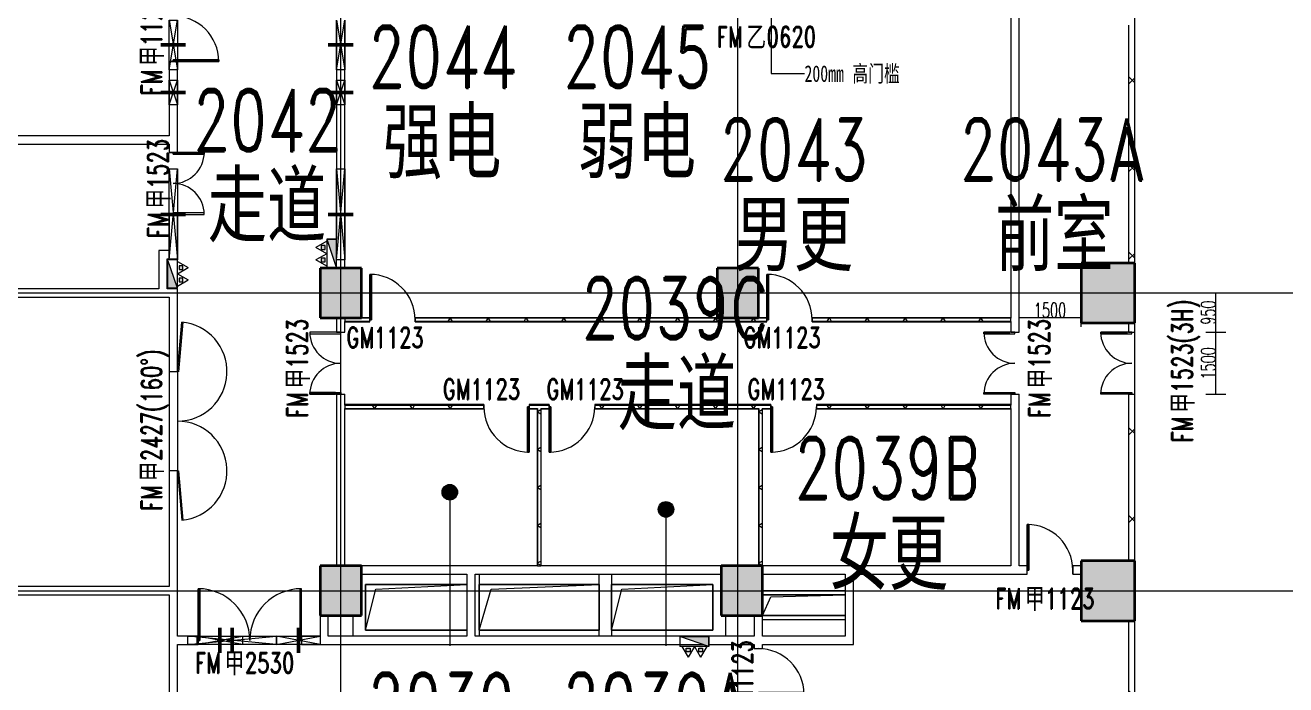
# Model space of a CAD drawing. Header units: millimetres. Extents: x -172041 to 399210, y -31706 to 192400.
# Drawn here: x 265971 to 296451, y 19326 to 35275 of the extents above; entities that cross this region are included whole.
import ezdxf

# ---------------------------------------------------------------- set-up
doc = ezdxf.new("R2010")
doc.units = ezdxf.units.MM
doc.linetypes.add('轴网线', pattern=[22.04, 18.38, -1.83, 0, -1.83])
doc.layers.get('0').update_dxf_attribs({"color": 8})
doc.layers.get('Defpoints').update_dxf_attribs({"color": 8})
for name, color, linetype, lineweight in [('A-ANNO-DIMS', 8, 'Continuous', 9), ('A-AREA-IDEN', 8, 'Continuous', 9), ('A-DETL-GENF', 8, 'Continuous', 18), ('A-DOOR', 8, 'Continuous', 5), ('A-DOOR-IDEN', 8, 'Continuous', 9), ('A-DOOR-OPNG', 8, 'Continuous', 5), ('A-GENM', 8, 'Continuous', 5), ('A-WALL', 8, 'Continuous', 5), ('A-WALL-FNSH', 8, 'Continuous', 9), ('A-WALL-PATT', 8, 'Continuous', 9), ('G-ANNO-TEXT', 8, 'Continuous', 9), ('M-EQPM', 8, 'Continuous', 5), ('S-COLS', 8, 'Continuous', 5), ('S-GRID', 8, 'Continuous', 9)]:
    doc.layers.add(name, color=color, linetype=linetype, lineweight=lineweight)
doc.styles.add('RomanD', font='romand__.ttf', dxfattribs={"width": 0.7, "height": 1500})
doc.styles.add('RomanD_2', font='romand__.ttf', dxfattribs={"width": 0.65, "height": 350})
doc.styles.add('RomanD_4', font='romand__.ttf', dxfattribs={"width": 0.7, "height": 500})
doc.styles.add('仿宋_2', font='', dxfattribs={"width": 0.7, "height": 1500})
doc.styles.add('仿宋_8', font='', dxfattribs={"width": 0.7, "height": 400})
doc.styles.add('微软雅黑', font='Microsoft YaHei.ttf', dxfattribs={"width": 0.7, "height": 500})
doc.styles.get('仿宋_2').set_extended_font_data('FangSong')
doc.styles.get('仿宋_8').set_extended_font_data('FangSong')
doc.dimstyles.new('0_5', dxfattribs={"dimscale": 304.8, "dimtxt": 351.251157, "dimasz": 0, "dimexe": 0.82021, "dimexo": 0.0625, "dimgap": 0, "dimtad": 1, "dimdec": 0, "dimzin": 0, "dimdsep": 46, "dimtxsty": 'RomanD_2', "dimblk1": 'NONE', "dimblk2": 'NONE', "dimsah": 1, "dimcen": 0.09, "dimazin": 0, "dimtfac": 1, "dimtdec": 4, "dimtix": 1, "dimtmove": 0, "dimatfit": 3, "dimfxl": 0.82021, "dimfxlon": 1, "dimtvp": 1, "dimtolj": 1, "dimtzin": 0, "dimlwd": 18, "dimlwe": 18, "dimarcsym": 2})

# ---------------------------------------------------------------- blocks, each defined once
blk = doc.blocks.new('砼_柱_矩形 - 1000X1200-501527-LAY-2F-1_500-A')
at = {"layer": 'S-COLS', "lineweight": 15, "true_color": 0xc0c0c0}
blk.add_hatch(color=9, dxfattribs=at).paths.add_polyline_path([(-500, -600), (500, -600), (500, 600), (-500, 600), (-500, -100)], flags=0)
at = {"layer": 'S-COLS', "color": 7, "lineweight": 35}
for p, q in [((500, 600), (-500, 600)), ((-500, 600), (-500, -600)), ((500, -600), (500, 600)), ((-500, -600), (500, -600))]:
    blk.add_line(p, q, dxfattribs=at)
blk = doc.blocks.new('X-ST-F3-02-C-001_HLP2_rvt-1-LAY-2F-1_500-A')
at = {"layer": 'S-COLS', "true_color": 0xc0c0c0}
for points in [[(292311, 28075), (292800, 28075), (292800, 29525), (291500, 29525), (291500, 28075), (291527, 28075)], [(291527, 20875), (292800, 20875), (292800, 22325), (291500, 22325), (291500, 20875)], [(282800, 21000), (283800, 21000), (283800, 22200), (282800, 22200), (282800, 21500)]]:
    blk.add_hatch(color=9, dxfattribs=at).paths.add_polyline_path(points, flags=0)
at = {"layer": 'S-COLS', "color": 7, "lineweight": 35}
for p, q in [((292800, 29525), (291500, 29525)), ((291500, 29525), (291500, 28075)), ((292800, 28075), (292800, 29525)), ((291500, 28075), (292800, 28075)), ((292800, 22325), (291500, 22325)), ((291500, 22325), (291500, 20875)), ((292800, 20875), (292800, 22325)), ((283800, 22200), (282800, 22200)), ((282800, 22200), (282800, 21000)), ((283800, 21000), (283800, 22200)), ((282800, 21000), (283800, 21000)), ((291500, 20875), (292800, 20875))]:
    blk.add_line(p, q, dxfattribs=at)
at = {"lineweight": 15}
for p in [(273600, 28800), (283200, 28800), (273600, 21600)]:
    blk.add_blockref('砼_柱_矩形 - 1000X1200-501527-LAY-2F-1_500-A', p, dxfattribs=at)
blk = doc.blocks.new('单扇平开防火门_带观察窗 - GM1123-4703346-LAY-2F-1_500-A')
at = {"layer": 'A-DOOR'}
for p, q in [((550, 1100), (510, 1100)), ((510, 1100), (510, 0)), ((510, 1100), (550, 1100)), ((510, 900), (510, 1100)), ((550, 0), (550, 1100)), ((550, 1100), (550, 900)), ((510, 700), (510, 900)), ((510, 0), (510, 700)), ((550, 900), (550, 700)), ((550, 700), (550, 0)), ((510, 0), (550, 0)), ((550, 0), (510, 0))]:
    blk.add_line(p, q, dxfattribs=at)
blk.add_arc((550, 0), 1100, 90, 180, dxfattribs=at)
at = {"layer": 'A-DOOR-OPNG'}
for p, q in [((-550, -100), (-550, 100)), ((550, -99), (550, 100))]:
    blk.add_line(p, q, dxfattribs=at)
blk = doc.blocks.new('双扇平开门-角度可调 - FM甲2427_160__-4715543-LAY-2F-1_500-A')
at = {"layer": 'A-DOOR'}
for p, q in [((-1200, 100), (-2395, 205)), ((-2392, 234), (-1197, 130)), ((-1197, 130), (-1200, 100)), ((-1200, 100), (1200, 100)), ((1197, 130), (2392, 234)), ((1200, 100), (1197, 130)), ((1200, 100), (2395, 205)), ((-1200, -100), (1200, -100))]:
    blk.add_line(p, q, dxfattribs=at)
for centre, start, end in [((-1200, 100), 360, 175), ((1200, 100), 5, 180)]:
    blk.add_arc(centre, 1200, start, end, dxfattribs=at)
blk = doc.blocks.new('双扇平开防火门_带观察窗 - FM甲1523-4965112-LAY-2F-1_500-A')
at = {"layer": 'A-DOOR'}
for p, q in [((-750, 0), (-750, 750)), ((-750, 750), (-710, 750)), ((-750, 750), (-750, 550)), ((-710, 750), (-750, 750)), ((-710, 750), (-710, 0)), ((-710, 550), (-710, 750)), ((750, 750), (710, 750)), ((710, 750), (710, 0)), ((750, 750), (710, 750)), ((710, 750), (710, 550)), ((750, 0), (750, 750)), ((750, 550), (750, 750)), ((-750, 550), (-750, 350)), ((-750, 350), (-750, 125)), ((-710, 350), (-710, 550)), ((-710, 125), (-710, 350)), ((710, 550), (710, 350)), ((710, 350), (710, 125)), ((750, 350), (750, 550)), ((750, 125), (750, 350)), ((-710, 0), (-750, 0)), ((710, 0), (750, 0))]:
    blk.add_line(p, q, dxfattribs=at)
for centre, start, end in [((-750, 0), 0, 90), ((750, 0), 90, 180)]:
    blk.add_arc(centre, 750, start, end, dxfattribs=at)
at = {"layer": 'A-DOOR-OPNG'}
for p, q in [((-750, 100), (-750, -100)), ((750, 100), (750, -100))]:
    blk.add_line(p, q, dxfattribs=at)
blk = doc.blocks.new('单扇平开防火门_带观察窗 - FM甲1123-4703534-LAY-2F-1_500-A')
at = {"layer": 'A-DOOR'}
for p, q in [((550, 1100), (510, 1100)), ((510, 1100), (510, 0)), ((510, 1100), (550, 1100)), ((510, 900), (510, 1100)), ((550, 0), (550, 1100)), ((550, 1100), (550, 900)), ((510, 700), (510, 900)), ((510, 0), (510, 700)), ((550, 900), (550, 700)), ((550, 700), (550, 0)), ((510, 0), (550, 0)), ((550, 0), (510, 0))]:
    blk.add_line(p, q, dxfattribs=at)
blk.add_arc((550, 0), 1100, 90, 180, dxfattribs=at)
at = {"layer": 'A-DOOR-OPNG'}
for p, q in [((-550, -100), (-550, 100)), ((550, -99), (550, 100))]:
    blk.add_line(p, q, dxfattribs=at)
blk = doc.blocks.new('双扇平开防火门_带观察窗 - FM甲1523-4644315-LAY-2F-1_500-A')
at = {"layer": 'A-DOOR'}
for p, q in [((-750, 0), (-750, 750)), ((-750, 750), (-710, 750)), ((-750, 750), (-750, 550)), ((-710, 750), (-750, 750)), ((-710, 750), (-710, 0)), ((-710, 550), (-710, 750)), ((750, 750), (710, 750)), ((710, 750), (710, 0)), ((750, 750), (710, 750)), ((710, 750), (710, 550)), ((750, 0), (750, 750)), ((750, 550), (750, 750)), ((-750, 550), (-750, 350)), ((-750, 350), (-750, 0)), ((-710, 350), (-710, 550)), ((-710, 0), (-710, 350)), ((710, 550), (710, 350)), ((710, 350), (710, 0)), ((750, 350), (750, 550)), ((750, 0), (750, 350)), ((-710, 0), (-750, 0)), ((-750, 0), (-710, 0)), ((710, 0), (750, 0)), ((710, 0), (750, 0))]:
    blk.add_line(p, q, dxfattribs=at)
for centre, start, end in [((-750, 0), 0, 90), ((750, 0), 90, 180)]:
    blk.add_arc(centre, 750, start, end, dxfattribs=at)
at = {"layer": 'A-DOOR-OPNG'}
for p, q in [((-750, 100), (-750, -100)), ((750, 100), (750, -100))]:
    blk.add_line(p, q, dxfattribs=at)
blk = doc.blocks.new('楼板洞口-A - F01-翻边300-4495428-LAY-2F-1_500-A')
at = {"layer": 'A-GENM'}
for p, q in [((2750, 1350), (2750, -150)), ((0, 0), (0, 1100)), ((0, 1100), (2450, 1100)), ((0, 1100), (0, 0)), ((2450, 1100), (0, 1100)), ((0, 0), (245, 990)), ((245, 990), (2450, 1100)), ((-300, -150), (-300, 350)), ((2450, 0), (0, 0)), ((0, 0), (2450, 0))]:
    blk.add_line(p, q, dxfattribs=at)
blk = doc.blocks.new('单扇平开防火门_带观察窗 - FM甲1123-4703356-LAY-2F-1_500-A')
at = {"layer": 'A-DOOR'}
for p, q in [((510, -1100), (510, 0)), ((550, 0), (510, 0)), ((510, 0), (510, -700)), ((550, -700), (550, 0)), ((510, 0), (550, 0)), ((550, 0), (550, -1100)), ((510, -700), (510, -900)), ((510, -900), (510, -1100)), ((550, -900), (550, -700)), ((550, -1100), (550, -900)), ((550, -1100), (510, -1100)), ((510, -1100), (550, -1100))]:
    blk.add_line(p, q, dxfattribs=at)
blk.add_arc((550, 0), 1100, 180, 270, dxfattribs=at)
at = {"layer": 'A-DOOR-OPNG'}
for p, q in [((-550, 100), (-550, -100)), ((550, 99), (550, -100))]:
    blk.add_line(p, q, dxfattribs=at)
blk = doc.blocks.new('双扇平开防火门_带观察窗 - FM甲1523_3H_-4964460-LAY-2F-1_500-A')
at = {"layer": 'A-DOOR'}
for p, q in [((-710, 0), (-750, 0)), ((-750, 0), (-750, -750)), ((-710, -750), (-710, 0)), ((710, -750), (710, 0)), ((710, 0), (750, 0)), ((750, 0), (750, -750)), ((-750, -350), (-750, -100)), ((-710, -100), (-710, -350)), ((710, -350), (710, -100)), ((750, -100), (750, -350)), ((-750, -550), (-750, -350)), ((-750, -750), (-750, -550)), ((-710, -350), (-710, -550)), ((-710, -550), (-710, -750)), ((710, -550), (710, -350)), ((710, -750), (710, -550)), ((750, -350), (750, -550)), ((750, -550), (750, -750)), ((-750, -750), (-710, -750)), ((-710, -750), (-750, -750)), ((750, -750), (710, -750)), ((750, -750), (710, -750))]:
    blk.add_line(p, q, dxfattribs=at)
for centre, start, end in [((-750, 0), 270, 360), ((750, 0), 180, 270)]:
    blk.add_arc(centre, 750, start, end, dxfattribs=at)
at = {"layer": 'A-DOOR-OPNG'}
for p, q in [((-750, -75), (-750, 75)), ((750, -75), (750, 75))]:
    blk.add_line(p, q, dxfattribs=at)
blk = doc.blocks.new('双扇平开防火门_带观察窗 - FM甲2530-4644859-LAY-2F-1_500-A')
at = {"layer": 'A-DOOR'}
for p, q in [((-1250, 0), (-1250, 1250)), ((-1250, 1250), (-1210, 1250)), ((-1250, 1250), (-1250, 1050)), ((-1210, 1250), (-1250, 1250)), ((-1210, 1250), (-1210, 0)), ((-1210, 1050), (-1210, 1250)), ((1250, 1250), (1210, 1250)), ((1210, 1250), (1210, 0)), ((1250, 1250), (1210, 1250)), ((1210, 1250), (1210, 1050)), ((1250, 0), (1250, 1250)), ((1250, 1050), (1250, 1250)), ((-1250, 1050), (-1250, 850)), ((-1210, 850), (-1210, 1050)), ((1210, 1050), (1210, 850)), ((1250, 850), (1250, 1050)), ((-1250, 850), (-1250, 0)), ((-1210, 0), (-1210, 850)), ((1210, 850), (1210, 0)), ((1250, 0), (1250, 850)), ((-1210, 0), (-1250, 0)), ((-1250, 0), (-1210, 0)), ((1210, 0), (1250, 0)), ((1210, 0), (1250, 0))]:
    blk.add_line(p, q, dxfattribs=at)
for centre, start, end in [((-1250, 0), 0, 90), ((1250, 0), 90, 180)]:
    blk.add_arc(centre, 1250, start, end, dxfattribs=at)
at = {"layer": 'A-DOOR-OPNG'}
for p, q in [((-1250, 100), (-1250, -100)), ((1250, 100), (1250, -100))]:
    blk.add_line(p, q, dxfattribs=at)
blk = doc.blocks.new('室内消火栓箱_带灭火器__左右式_ - SG24D65-P-V57-LAY-2F-1_500-A')
at = {"layer": 'A-DETL-GENF', "lineweight": 5}
blk.add_hatch(color=256, dxfattribs=at).paths.add_polyline_path([(-350, -240), (350, 0), (-350, 0)], flags=0)
h = blk.add_hatch(color=256, dxfattribs=at)
h.paths.add_polyline_path([(-105, -370), (-105, -280), (-195, -280), (-195, -370)], flags=0)
h.paths.add_polyline_path([(105, -370), (195, -370), (195, -280), (105, -280)], flags=0)
for p, q in [((350, 0), (-350, 0)), ((-350, -240), (350, 0)), ((-350, -240), (-350, 0)), ((-350, 0), (-350, -240)), ((-350, -240), (350, 0)), ((350, 0), (-350, 0)), ((-350, -240), (350, -240)), ((-300, -240), (-150, -500)), ((-105, -280), (-195, -280)), ((-195, -280), (-195, -370)), ((0, -240), (-150, -500)), ((-105, -370), (-105, -280)), ((0, -240), (150, -500)), ((195, -280), (105, -280)), ((105, -280), (105, -370)), ((300, -240), (150, -500)), ((195, -370), (195, -280)), ((-195, -370), (-105, -370)), ((105, -370), (195, -370))]:
    blk.add_line(p, q, dxfattribs=at)
at = {"layer": 'M-EQPM'}
blk.add_line((350, 0), (350, -240), dxfattribs=at)
blk = doc.blocks.new('室内消火栓箱_带灭火器__左右式_ - SG24D65-P-V64-LAY-2F-1_500-A')
at = {"layer": 'A-DETL-GENF', "lineweight": 5}
blk.add_hatch(color=256, dxfattribs=at).paths.add_polyline_path([(350, 0), (-350, 0), (-350, -240)], flags=0)
h = blk.add_hatch(color=256, dxfattribs=at)
h.paths.add_polyline_path([(195, -280), (105, -280), (105, -370), (195, -370)], flags=0)
h.paths.add_polyline_path([(-105, -370), (-105, -280), (-195, -280), (-195, -370)], flags=0)
for p, q in [((350, 0), (-350, 0)), ((-350, -240), (350, 0)), ((-350, -240), (-350, 0)), ((-350, 0), (-350, -240)), ((-350, -240), (350, 0)), ((350, 0), (-350, 0)), ((-350, -240), (350, -240)), ((-300, -240), (-150, -500)), ((-105, -280), (-195, -280)), ((-195, -280), (-195, -370)), ((0, -240), (-150, -500)), ((-105, -370), (-105, -280)), ((0, -240), (150, -500)), ((195, -280), (105, -280)), ((105, -280), (105, -370)), ((300, -240), (150, -500)), ((195, -370), (195, -280)), ((-195, -370), (-105, -370)), ((105, -370), (195, -370))]:
    blk.add_line(p, q, dxfattribs=at)
blk = doc.blocks.new('室内消火栓箱_带灭火器__左右式_ - SG24D65-P-V58-LAY-2F-1_500-A')
at = {"layer": 'A-DETL-GENF', "lineweight": 5}
h = blk.add_hatch(color=256, dxfattribs=at)
h.paths.add_polyline_path([(195, 280), (195, 370), (105, 370), (105, 280)], flags=0)
h.paths.add_polyline_path([(-105, 370), (-195, 370), (-195, 280), (-105, 280)], flags=0)
blk.add_hatch(color=256, dxfattribs=at).paths.add_polyline_path([(350, 0), (-350, 240), (-350, 0), (50, 0)], flags=0)
for p, q in [((-300, 240), (-150, 500)), ((-195, 370), (-105, 370)), ((-195, 280), (-195, 370)), ((0, 240), (-150, 500)), ((-105, 370), (-105, 280)), ((0, 240), (150, 500)), ((105, 280), (105, 370)), ((105, 370), (195, 370)), ((300, 240), (150, 500)), ((195, 370), (195, 280)), ((-350, 240), (350, 240)), ((-350, 240), (350, 0)), ((-350, 240), (-350, 0)), ((-350, 240), (350, 0)), ((-350, 0), (-350, 240)), ((-105, 280), (-195, 280)), ((195, 280), (105, 280)), ((350, 0), (-350, 0)), ((350, 0), (-350, 0))]:
    blk.add_line(p, q, dxfattribs=at)
at = {"layer": 'M-EQPM'}
blk.add_line((350, 0), (350, 240), dxfattribs=at)
blk = doc.blocks.new('楼板洞口-A - F01-翻边300-4495429-LAY-2F-1_500-A')
at = {"layer": 'A-GENM'}
for p, q in [((3200, 1350), (3200, -150)), ((0, 0), (0, 1100)), ((0, 1100), (2900, 1100)), ((0, 1100), (0, 0)), ((2900, 1100), (0, 1100)), ((0, 0), (290, 990)), ((290, 990), (2900, 1100)), ((2900, 1100), (2900, 0)), ((2900, 0), (2900, 1100)), ((2900, 0), (0, 0)), ((0, 0), (2900, 0))]:
    blk.add_line(p, q, dxfattribs=at)
blk = doc.blocks.new('楼板洞口-A - F01-翻边300-V66-LAY-2F-1_500-A')
at = {"layer": 'A-GENM'}
for p, q in [((-300, -150), (-300, 1350)), ((0, 0), (0, 1100)), ((0, 1100), (2450, 1100)), ((0, 1100), (0, 0)), ((2450, 1100), (0, 1100)), ((0, 0), (245, 990)), ((245, 990), (2450, 1100)), ((2450, 1100), (2450, 0)), ((2450, 0), (2450, 1100)), ((2750, 350), (2750, -150)), ((2450, 0), (0, 0)), ((0, 0), (2450, 0))]:
    blk.add_line(p, q, dxfattribs=at)
blk = doc.blocks.new('楼板洞口-A - F01-翻边100-4495427-LAY-2F-1_500-A')
at = {"layer": 'A-GENM'}
for p, q in [((2000, 600), (0, 600)), ((0, 500), (2000, 500)), ((2000, 500), (0, 500)), ((0, 0), (200, 450)), ((200, 450), (2000, 500)), ((2000, 0), (0, 0)), ((0, 0), (2000, 0)), ((2000, -100), (0, -100))]:
    blk.add_line(p, q, dxfattribs=at)
blk = doc.blocks.new('矩形墙洞-D - F01-4899644-LAY-2F-1_500-A')
at = {"layer": 'A-GENM'}
for p, q in [((-950, -100), (-950, 100)), ((-950, 100), (1200, 100)), ((1200, -100), (-950, 100)), ((-950, -100), (1200, 100)), ((1200, 100), (1200, -100)), ((1200, -100), (-950, -100))]:
    blk.add_line(p, q, dxfattribs=at)
at = {"layer": 'A-GENM', "color": 7, "lineweight": 50}
blk.add_line((125, 300), (125, -300), dxfattribs=at)
blk = doc.blocks.new('矩形墙洞-D - F01-4899646-LAY-2F-1_500-A')
at = {"layer": 'A-GENM'}
for p, q in [((-400, -100), (-400, 100)), ((-400, 100), (650, 100)), ((650, -100), (-400, 100)), ((-400, -100), (650, 100)), ((650, 100), (650, -100)), ((650, -100), (-400, -100))]:
    blk.add_line(p, q, dxfattribs=at)
at = {"layer": 'A-GENM', "color": 7, "lineweight": 50}
blk.add_line((125, 300), (125, -300), dxfattribs=at)
blk = doc.blocks.new('矩形墙洞-D - F01-4899622-LAY-2F-1_500-A')
at = {"layer": 'A-GENM'}
for p, q in [((-975, -100), (-975, 100)), ((-975, 100), (1225, 100)), ((1225, -100), (-975, 100)), ((-975, -100), (1225, 100)), ((1225, 100), (1225, -100)), ((1225, -100), (-975, -100))]:
    blk.add_line(p, q, dxfattribs=at)
at = {"layer": 'A-GENM', "color": 7, "lineweight": 50}
blk.add_line((125, 300), (125, -300), dxfattribs=at)
blk = doc.blocks.new('矩形墙洞-D - F01-4899621-LAY-2F-1_500-A')
at = {"layer": 'A-GENM'}
for p, q in [((-475, 100), (725, 100)), ((725, -100), (-475, 100)), ((-475, -100), (725, 100)), ((725, 100), (725, -100)), ((725, -100), (-475, -100))]:
    blk.add_line(p, q, dxfattribs=at)
at = {"layer": 'A-GENM', "color": 7, "lineweight": 50}
blk.add_line((125, 300), (125, -300), dxfattribs=at)
blk = doc.blocks.new('矩形墙洞-D - F01-4899620-LAY-2F-1_500-A')
at = {"layer": 'A-GENM'}
for p, q in [((-175, -100), (-175, 100)), ((-175, 100), (425, 100)), ((425, -100), (-175, 100)), ((-175, -100), (425, 100)), ((425, 100), (425, -100)), ((425, -100), (-175, -100))]:
    blk.add_line(p, q, dxfattribs=at)
at = {"layer": 'A-GENM', "color": 7, "lineweight": 50}
blk.add_line((125, 300), (125, -300), dxfattribs=at)
blk = doc.blocks.new('矩形墙洞-D - F01-V74-LAY-2F-1_500-A')
at = {"layer": 'A-GENM'}
for p, q in [((-475, -100), (-475, 100)), ((-475, 100), (725, 100)), ((725, -100), (-475, 100)), ((-475, -100), (725, 100)), ((725, 100), (725, -100)), ((725, -100), (-475, -100))]:
    blk.add_line(p, q, dxfattribs=at)
at = {"layer": 'A-GENM', "color": 7, "lineweight": 50}
blk.add_line((125, 300), (125, -300), dxfattribs=at)
blk = doc.blocks.new('矩形墙洞-D - F01-4899645-LAY-2F-1_500-A')
at = {"layer": 'A-GENM'}
for p, q in [((-425, -100), (-425, 100)), ((-425, 100), (675, 100)), ((675, -100), (-425, 100)), ((-425, -100), (675, 100)), ((675, 100), (675, -100)), ((675, -100), (-425, -100))]:
    blk.add_line(p, q, dxfattribs=at)
at = {"layer": 'A-GENM', "color": 7, "lineweight": 50}
blk.add_line((125, 300), (125, -300), dxfattribs=at)
blk = doc.blocks.new('双扇平开防火门_带观察窗 - FM甲1523-4964982-LAY-2F-1_500-A')
at = {"layer": 'A-DOOR'}
for p, q in [((-710, 0), (-750, 0)), ((-750, 0), (-750, -750)), ((-710, -750), (-710, 0)), ((710, -750), (710, 0)), ((710, 0), (750, 0)), ((750, 0), (750, -750)), ((-750, -350), (-750, -125)), ((-710, -125), (-710, -350)), ((710, -350), (710, -125)), ((750, -125), (750, -350)), ((-750, -550), (-750, -350)), ((-750, -750), (-750, -550)), ((-710, -350), (-710, -550)), ((-710, -550), (-710, -750)), ((710, -550), (710, -350)), ((710, -750), (710, -550)), ((750, -350), (750, -550)), ((750, -550), (750, -750)), ((-750, -750), (-710, -750)), ((-710, -750), (-750, -750)), ((750, -750), (710, -750)), ((750, -750), (710, -750))]:
    blk.add_line(p, q, dxfattribs=at)
for centre, start, end in [((-750, 0), 270, 360), ((750, 0), 180, 270)]:
    blk.add_arc(centre, 750, start, end, dxfattribs=at)
at = {"layer": 'A-DOOR-OPNG'}
for p, q in [((-750, -100), (-750, 100)), ((750, -100), (750, 100))]:
    blk.add_line(p, q, dxfattribs=at)
blk = doc.blocks.new('单扇平开防火门_带观察窗 - GM1123-4965399-LAY-2F-1_500-A')
at = {"layer": 'A-DOOR'}
for p, q in [((510, -1100), (510, 0)), ((550, 0), (510, 0)), ((510, 0), (510, -700)), ((550, -700), (550, 0)), ((510, 0), (550, 0)), ((550, 0), (550, -1100)), ((510, -700), (510, -900)), ((510, -900), (510, -1100)), ((550, -900), (550, -700)), ((550, -1100), (550, -900)), ((550, -1100), (510, -1100)), ((510, -1100), (550, -1100))]:
    blk.add_line(p, q, dxfattribs=at)
blk.add_arc((550, 0), 1100, 180, 270, dxfattribs=at)
at = {"layer": 'A-DOOR-OPNG'}
for p, q in [((-550, 50), (-550, -50)), ((550, 49), (550, -50))]:
    blk.add_line(p, q, dxfattribs=at)
blk = doc.blocks.new('单扇平开防火门_带观察窗 - GM1123-4965417-LAY-2F-1_500-A')
at = {"layer": 'A-DOOR'}
for p, q in [((550, 1100), (510, 1100)), ((510, 1100), (510, 0)), ((510, 1100), (550, 1100)), ((510, 900), (510, 1100)), ((550, 0), (550, 1100)), ((550, 1100), (550, 900)), ((510, 700), (510, 900)), ((510, 0), (510, 700)), ((550, 900), (550, 700)), ((550, 700), (550, 0)), ((510, 0), (550, 0)), ((550, 0), (510, 0))]:
    blk.add_line(p, q, dxfattribs=at)
blk.add_arc((550, 0), 1100, 90, 180, dxfattribs=at)
at = {"layer": 'A-DOOR-OPNG'}
for p, q in [((-550, -50), (-550, 50)), ((550, -49), (550, 50))]:
    blk.add_line(p, q, dxfattribs=at)
blk = doc.blocks.new('DIMBLOCK36-LAY-2F-1_500-A')
at = {"layer": 'A-ANNO-DIMS', "color": 0, "lineweight": 18, "transparency": 16777216}
for p, q in [((290000, 27978), (290000, 28459)), ((291500, 27978), (291500, 28459)), ((290000, 28209), (291500, 28209))]:
    blk.add_line(p, q, dxfattribs=at)
at = {"layer": 'Defpoints', "color": 0, "transparency": 16777216}
for p in [(291500, 28209), (290000, 27959), (291500, 27959)]:
    blk.add_point(p, dxfattribs=at)
at = {"layer": 'A-ANNO-DIMS', "color": 0, "lineweight": 18, "transparency": 16777216, "insert": (290750, 28384), "char_height": 350, "width": 972.7, "attachment_point": 5, "style": 'RomanD_2'}
blk.add_mtext('\\A1;1500', dxfattribs=at)
blk = doc.blocks.new('_None')
blk = doc.blocks.new('DIMBLOCK182-LAY-2F-1_500-A')
at = {"layer": 'A-ANNO-DIMS', "color": 0, "lineweight": 18, "transparency": 16777216}
for p, q in [((294520, 28800), (295001, 28800)), ((294751, 28800), (294751, 27850)), ((294520, 27850), (295001, 27850))]:
    blk.add_line(p, q, dxfattribs=at)
at = {"layer": 'Defpoints', "color": 0, "transparency": 16777216}
for p in [(294501, 28800), (294501, 27850), (294751, 27850)]:
    blk.add_point(p, dxfattribs=at)
at = {"layer": 'A-ANNO-DIMS', "color": 0, "lineweight": 18, "transparency": 16777216, "insert": (294576, 28325), "char_height": 350, "width": 729.52, "attachment_point": 5, "rotation": 90, "style": 'RomanD_2'}
blk.add_mtext('\\A1;950', dxfattribs=at)
blk = doc.blocks.new('DIMBLOCK183-LAY-2F-1_500-A')
at = {"layer": 'A-ANNO-DIMS', "color": 0, "lineweight": 18, "transparency": 16777216}
for p, q in [((294520, 27850), (295001, 27850)), ((294751, 27850), (294751, 26350)), ((294520, 26350), (295001, 26350))]:
    blk.add_line(p, q, dxfattribs=at)
at = {"layer": 'Defpoints', "color": 0, "transparency": 16777216}
for p in [(294501, 27850), (294501, 26350), (294751, 26350)]:
    blk.add_point(p, dxfattribs=at)
at = {"layer": 'A-ANNO-DIMS', "color": 0, "lineweight": 18, "transparency": 16777216, "insert": (294576, 27100), "char_height": 350, "width": 972.7, "attachment_point": 5, "rotation": 90, "style": 'RomanD_2'}
blk.add_mtext('\\A1;1500', dxfattribs=at)

msp = doc.modelspace()

# ---------------------------------------------------------------- hatches: boundary and pattern name
at = {"layer": 'A-AREA-IDEN', "lineweight": 18}
h = msp.add_hatch(color=256, dxfattribs=at)
edge = h.paths.add_edge_path(flags=0)
edge.add_arc((276237.3, 23982.8), 187.5, 0, 360)
h = msp.add_hatch(color=256, dxfattribs=at)
edge = h.paths.add_edge_path(flags=0)
edge.add_arc((281463.4, 23567.1), 187.5, 0, 360)
at = {"layer": 'A-WALL-PATT', "lineweight": 5}
h = msp.add_hatch(dxfattribs=at)
h.set_pattern_fill('FP_12', color=256, style=0, pattern_type=2)
h.set_pattern_definition([(45, (-5e-09, 2e-10), (-1060.66, 1060.66), []), (135, (-5e-09, 2e-10), (-1060.66, -1060.66), [])])
h.paths.add_polyline_path([(292664.7, 1450), (292800, 1450), (292800, 6475), (292650, 6475), (292650, 1450)], flags=0)
h.paths.add_polyline_path([(292738, 7925), (292800, 7925), (292796.8, 13675), (292650, 13675), (292650, 7925)], flags=0)
h.paths.add_polyline_path([(292800, 15125), (292800, 20875), (292650, 20875), (292650, 15125), (292780, 15125)], flags=0)
h.paths.add_polyline_path([(292650, 22325), (292800, 22325), (292800, 26350), (292650, 26350), (292650, 25468.4)], flags=0)
h.paths.add_polyline_path([(292725, 27850), (292800, 27850), (292796, 28075), (292650, 28075), (292650, 27850)], flags=0)
h.paths.add_polyline_path([(292650, 29525), (292800, 29525), (292800, 35275), (292650, 35275), (292650, 33915.4)], flags=0)
h.paths.add_polyline_path([(292650, 40100), (292800, 40100), (292800, 42475), (292650, 42475), (292650, 40733.7)], flags=0)
h.paths.add_polyline_path([(292650, 43925), (292800, 43925), (292800, 49675), (292650, 49675), (292650, 44125)], flags=0)
h.paths.add_polyline_path([(292665, 51125), (292800, 51125), (292800, 56875), (292650, 56875), (292650, 51125)], flags=0)
h.paths.add_polyline_path([(292761.1, 58325), (292800, 58325), (292800, 61240), (292650, 61240), (292650, 58325)], flags=0)
h.paths.add_polyline_path([(292792.2, 65525), (292800, 65525), (292800, 71275), (292650, 71275), (292650, 65525)], flags=0)
h.paths.add_polyline_path([(292800, 72725), (292800, 78475), (292650, 78475), (292650, 72725), (292718.9, 72725)], flags=0)
h = msp.add_hatch(dxfattribs=at)
h.set_pattern_fill('FP_19', color=256, angle=180, style=0, pattern_type=2)
h.set_pattern_definition([(180, (281750, 28200), (3e-12, -793.75), []), (240, (281750, 28200), (687.41, -396.875), []), (300, (281750, 28200), (687.41, 396.875), [])])
h.paths.add_polyline_path([(285800, 28109), (289800, 28109), (289800, 28191), (285000, 28191), (285000, 28109), (285271.3, 28109)], flags=0)
h.paths.add_polyline_path([(280248.1, 28109), (283900, 28109), (283900, 28191), (275400, 28191), (275400, 28109), (277107, 28109)], flags=0)
h.paths.add_polyline_path([(273700, 28109), (274300, 28109), (274300, 28191), (273700, 28191)], flags=0)
h = msp.add_hatch(dxfattribs=at)
h.set_pattern_fill('FP_20', color=256, angle=-180, style=0, pattern_type=2)
h.set_pattern_definition([(2e-13, (281750, 26000), (-2e-12, 793.75), []), (60, (281750, 26000), (-687.41, 396.875), []), (120, (281750, 26000), (-687.41, -396.875), [])])
h.paths.add_polyline_path([(283900, 26009), (284000, 26009), (284000, 26091), (279741, 26091), (279741, 26009), (283791, 26009)], flags=0)
h.paths.add_polyline_path([(289800, 26009), (289800, 26091), (285100, 26091), (285100, 26009), (289775, 26009)], flags=0)
h.paths.add_polyline_path([(278641, 26009), (278638.7, 26091), (278159, 26091), (278159, 26009), (278441, 26009)], flags=0)
h.paths.add_polyline_path([(274754.6, 26009), (277059, 26009), (277059, 26091), (273700, 26091), (273700, 26009), (274542.5, 26009)], flags=0)
h = msp.add_hatch(dxfattribs=at)
h.set_pattern_fill('FP_22', color=256, angle=-180, style=0, pattern_type=2)
h.set_pattern_definition([(270, (278350, 24100), (793.75, 5e-14), []), (330, (278350, 24100), (396.87, 687.4), []), (30, (278350, 24100), (-396.88, 687.4), [])])
h.paths.add_polyline_path([(278441, 22200), (278441, 26009), (278359, 26009), (278359, 22200)], flags=0)
h = msp.add_hatch(dxfattribs=at)
h.set_pattern_fill('FP_21', color=256, angle=-180, style=0, pattern_type=2)
h.set_pattern_definition([(270, (283700, 24100), (793.75, 5e-14), []), (330, (283700, 24100), (396.87, 687.4), []), (30, (283700, 24100), (-396.88, 687.4), [])])
h.paths.add_polyline_path([(283791, 22200), (283791, 26009), (283709, 26009), (283709, 22200)], flags=0)

# ---------------------------------------------------------------- linework, layer by layer
at = {"layer": 'A-AREA-IDEN', "lineweight": 18}
for p, q in [((276237.3, 23982.8), (276237.3, 20264.7)), ((281463.4, 23567.1), (281463.4, 20264.7))]:
    msp.add_line(p, q, dxfattribs=at)
for centre in [(276237.3, 23982.8), (281463.4, 23567.1)]:
    msp.add_circle(centre, 187.5, dxfattribs=at)
at = {"layer": 'A-WALL', "lineweight": 9}
for p, q in [((289800, 36300.4), (289800, 28191)), ((290000, 27850), (290000, 36300.4)), ((273500, 35400), (273500, 30100)), ((273700, 29400), (273700, 35400)), ((292650, 35275), (292650, 29525)), ((292800, 29525), (292800, 35275)), ((269550, 34400), (269450, 34400)), ((269450, 34400), (269450, 32600)), ((269650, 32200), (269650, 34400)), ((269450, 32600), (244375, 32600)), ((244375, 32400), (269450, 32400)), ((269450, 32400), (269450, 32200)), ((269450, 32200), (269550, 32200)), ((269550, 30700), (269450, 30700)), ((269450, 30700), (269450, 29830)), ((269650, 29630), (269650, 30700)), ((269450, 29830), (269200, 29830)), ((269200, 29830), (269200, 28900)), ((269400, 28900), (269400, 29630)), ((269400, 29630), (269450, 29630)), ((269450, 29630), (269650, 29630)), ((269200, 28900), (264500, 28900)), ((264500, 28700), (269450, 28700)), ((269650, 28900), (269400, 28900)), ((269450, 28700), (269450, 26900)), ((269650, 26900), (269650, 28900)), ((273500, 28200), (273500, 27850)), ((273700, 28200), (273700, 28191)), ((274300, 28191), (273700, 28191)), ((273700, 27850), (273700, 28109)), ((274300, 28109), (273700, 28109)), ((274300, 28109), (274300, 28150)), ((275400, 28191), (275400, 28109)), ((283900, 28191), (275400, 28191)), ((283900, 28109), (275400, 28109)), ((283900, 28109), (283900, 28150)), ((285000, 28191), (285000, 28109)), ((289800, 28191), (285000, 28191)), ((289800, 28109), (285000, 28109)), ((289800, 28109), (289800, 27850)), ((292650, 28075), (292650, 27850)), ((292800, 27850), (292800, 28075)), ((269450, 26900), (269650, 26900)), ((273500, 26350), (273500, 22200)), ((273700, 26091), (273700, 26350)), ((289800, 26350), (289800, 26091)), ((290000, 22200), (290000, 26350)), ((292650, 26350), (292650, 22325)), ((292800, 22325), (292800, 26350)), ((273700, 26091), (277059, 26091)), ((273700, 22200), (273700, 26009)), ((273700, 26009), (277059, 26009)), ((277059, 26009), (277059, 26091)), ((278159, 26091), (278159, 26050)), ((278159, 26091), (278641, 26091)), ((278159, 26009), (278359, 26009)), ((278359, 26009), (278359, 22200)), ((278441, 26009), (278641, 26009)), ((278441, 26009), (278441, 22200)), ((278641, 26050), (278641, 26091)), ((279741, 26091), (279741, 26009)), ((279741, 26091), (284000, 26091)), ((279741, 26009), (283709, 26009)), ((283709, 26009), (283709, 22200)), ((283791, 26009), (284000, 26009)), ((283791, 26009), (283791, 22200)), ((284000, 26050), (284000, 26091)), ((285100, 26091), (285100, 26009)), ((285100, 26091), (289800, 26091)), ((285100, 26009), (289800, 26009)), ((289800, 26009), (289800, 22200)), ((269650, 24500), (269450, 24500)), ((269450, 24500), (269450, 21700)), ((269650, 20500), (269650, 24500)), ((278359, 22200), (274100, 22200)), ((274100, 22000), (276650, 22000)), ((276650, 22000), (276650, 20500)), ((276850, 22000), (282800, 22000)), ((276850, 20500), (276850, 22000)), ((282800, 22200), (278441, 22200)), ((289800, 22200), (283800, 22200)), ((283800, 22000), (285800, 22000)), ((285800, 22000), (285800, 20500)), ((286000, 22000), (290200, 22000)), ((286000, 20300), (286000, 22000)), ((290200, 22200), (290000, 22200)), ((290200, 22000), (290200, 22100)), ((291500, 22200), (291300, 22200)), ((291300, 22200), (291300, 22000)), ((291300, 22000), (291500, 22000)), ((269450, 21700), (264500, 21700)), ((264500, 21500), (269450, 21500)), ((269450, 21500), (269450, 14000)), ((273100, 21000), (273100, 20500)), ((273300, 20500), (273300, 21000)), ((283600, 21000), (283600, 20500)), ((283800, 20500), (283800, 21000)), ((292650, 20875), (292650, 15125)), ((292800, 15125), (292800, 20875)), ((270150, 20500), (269650, 20500)), ((273100, 20500), (272650, 20500)), ((276650, 20500), (273300, 20500)), ((283600, 20500), (276850, 20500)), ((285800, 20500), (283800, 20500)), ((269650, 13900), (269650, 20300)), ((269650, 20300), (270150, 20300)), ((270150, 20300), (270150, 20400)), ((272650, 20400), (272650, 20300)), ((272650, 20300), (282368.7, 20300)), ((282500, 20300), (283600, 20300)), ((283600, 20300), (283600, 20200)), ((283600, 20200), (283800, 20200)), ((283800, 20200), (283800, 20300)), ((283800, 20300), (286000, 20300))]:
    msp.add_line(p, q, dxfattribs=at)
at = {"layer": 'A-WALL'}
for p, q in [((273700, 28191), (273700, 28109)), ((289800, 28109), (289800, 28191)), ((273700, 26091), (273700, 26009)), ((289800, 26009), (289800, 26091)), ((278359, 22200), (278441, 22200))]:
    msp.add_line(p, q, dxfattribs=at)
at = {"layer": 'A-WALL-FNSH', "lineweight": 5}
for p, q in [((273700, 28100), (274300, 28100)), ((274300, 28200), (274100, 28200)), ((274300, 28100), (274300, 28109)), ((282700, 28200), (275400, 28200)), ((275400, 28200), (275400, 28191)), ((275400, 28109), (275400, 28100)), ((275400, 28100), (283900, 28100)), ((283900, 28200), (283700, 28200)), ((283900, 28100), (283900, 28109)), ((289800, 28200), (285000, 28200)), ((285000, 28200), (285000, 28191)), ((285000, 28109), (285000, 28100)), ((285000, 28100), (289800, 28100)), ((277059, 26100), (273700, 26100)), ((273700, 26000), (277059, 26000)), ((277059, 26091), (277059, 26100)), ((277059, 26000), (277059, 26009)), ((278641, 26100), (278159, 26100)), ((278159, 26100), (278159, 26091)), ((278159, 26000), (278350, 26000)), ((278350, 26000), (278350, 22200)), ((278450, 26000), (278641, 26000)), ((278450, 22200), (278450, 26000)), ((278641, 26091), (278641, 26100)), ((284000, 26100), (279741, 26100)), ((279741, 26100), (279741, 26091)), ((279741, 26009), (279741, 26000)), ((279741, 26000), (283700, 26000)), ((283700, 26000), (283700, 22200)), ((283800, 26000), (284000, 26000)), ((283800, 22200), (283800, 26000)), ((284000, 26091), (284000, 26100)), ((289800, 26100), (285100, 26100)), ((285100, 26100), (285100, 26091)), ((285100, 26009), (285100, 26000)), ((285100, 26000), (289800, 26000))]:
    msp.add_line(p, q, dxfattribs=at)
at = {"layer": 'G-ANNO-TEXT'}
for p, q in [((284010.2, 36321.2), (284010.2, 34105.3)), ((284010.2, 34105.3), (284813.1, 34105.3))]:
    msp.add_line(p, q, dxfattribs=at)
at = {"layer": 'S-GRID', "linetype": '轴网线'}
for p, q in [((273600, -17706.2), (273600, 174400)), ((283200, -17706.2), (283200, 174400)), ((292800, -17706.2), (292800, 174400)), ((-16000, 28800), (308800, 28800)), ((-16000, 21600), (308800, 21600))]:
    msp.add_line(p, q, dxfattribs=at)

# ---------------------------------------------------------------- block references
at = {"lineweight": 5}
msp.add_blockref('X-ST-F3-02-C-001_HLP2_rvt-1-LAY-2F-1_500-A', (0, 0), dxfattribs=at)
at = {"layer": 'A-DOOR'}
for name, p, rotation in [('单扇平开防火门_带观察窗 - FM甲1123-4703534-LAY-2F-1_500-A', (269550, 34950), 269.9999999999999), ('双扇平开防火门_带观察窗 - FM甲1523-4644315-LAY-2F-1_500-A', (269550, 31450), 269.9999999999999), ('单扇平开防火门_带观察窗 - GM1123-4965399-LAY-2F-1_500-A', (274850, 28150), 180), ('单扇平开防火门_带观察窗 - GM1123-4965399-LAY-2F-1_500-A', (284450, 28150), 180), ('双扇平开门-角度可调 - FM甲2427_160__-4715543-LAY-2F-1_500-A', (269550, 25700), 269.9999999999999), ('双扇平开防火门_带观察窗 - FM甲1523-4965112-LAY-2F-1_500-A', (273600, 27100), 89.9999999999999), ('双扇平开防火门_带观察窗 - FM甲1523-4964982-LAY-2F-1_500-A', (289900, 27100), 270), ('双扇平开防火门_带观察窗 - FM甲1523_3H_-4964460-LAY-2F-1_500-A', (292725, 27100), 270), ('单扇平开防火门_带观察窗 - GM1123-4965417-LAY-2F-1_500-A', (279191, 26050), 180), ('单扇平开防火门_带观察窗 - GM1123-4965417-LAY-2F-1_500-A', (284550, 26050), 180), ('单扇平开防火门_带观察窗 - FM甲1123-4703356-LAY-2F-1_500-A', (290750, 22100), 180), ('单扇平开防火门_带观察窗 - GM1123-4703346-LAY-2F-1_500-A', (283700, 19650), 270)]:
    msp.add_blockref(name, p, dxfattribs=dict(at, rotation=rotation))
for name, p in [('单扇平开防火门_带观察窗 - GM1123-4965399-LAY-2F-1_500-A', (277609, 26050)), ('双扇平开防火门_带观察窗 - FM甲2530-4644859-LAY-2F-1_500-A', (271400, 20400))]:
    msp.add_blockref(name, p, dxfattribs=at)
at = {"layer": 'A-GENM', "rotation": 269.9999999999999}
for name, p in [('矩形墙洞-D - F01-V74-LAY-2F-1_500-A', (269550, 34925)), ('矩形墙洞-D - F01-4899621-LAY-2F-1_500-A', (273600, 34925)), ('矩形墙洞-D - F01-4899620-LAY-2F-1_500-A', (269550, 33775)), ('矩形墙洞-D - F01-4899620-LAY-2F-1_500-A', (273600, 33775)), ('矩形墙洞-D - F01-4899622-LAY-2F-1_500-A', (269550, 30825)), ('矩形墙洞-D - F01-4899622-LAY-2F-1_500-A', (273600, 30825))]:
    msp.add_blockref(name, p, dxfattribs=at)
at = {"layer": 'A-GENM'}
for name, p in [('楼板洞口-A - F01-翻边300-4495428-LAY-2F-1_500-A', (274200, 20650)), ('楼板洞口-A - F01-翻边300-4495429-LAY-2F-1_500-A', (276950, 20650)), ('楼板洞口-A - F01-翻边300-V66-LAY-2F-1_500-A', (280150, 20650)), ('楼板洞口-A - F01-翻边100-4495427-LAY-2F-1_500-A', (283800, 21000)), ('矩形墙洞-D - F01-4899644-LAY-2F-1_500-A', (270850, 20400)), ('矩形墙洞-D - F01-4899645-LAY-2F-1_500-A', (270550, 20400)), ('矩形墙洞-D - F01-4899646-LAY-2F-1_500-A', (272450, 20400))]:
    msp.add_blockref(name, p, dxfattribs=at)
at = {"layer": 'M-EQPM'}
for name, p, rotation in [('室内消火栓箱_带灭火器__左右式_ - SG24D65-P-V64-LAY-2F-1_500-A', (273500, 29750), 269.9999999999998), ('室内消火栓箱_带灭火器__左右式_ - SG24D65-P-V57-LAY-2F-1_500-A', (269410, 29265), 89.99999999999987), ('室内消火栓箱_带灭火器__左右式_ - SG24D65-P-V58-LAY-2F-1_500-A', (282150, 20495), 180)]:
    msp.add_blockref(name, p, dxfattribs=dict(at, rotation=rotation))

# ---------------------------------------------------------------- texts
at = {"layer": 'A-AREA-IDEN', "char_height": 1500, "attachment_point": 1}
for s, insert, width, style in [('2044', (274257.2, 35261.9), 4826.159, 'RomanD'), ('2045', (278962.7, 35261.9), 4826.159, 'RomanD'), ('2042', (270021.4, 33725.6), 4826.159, 'RomanD'), ('强电', (274620.7, 33227.8), 3928.269, '仿宋_2'), ('弱电', (279326.2, 33227.8), 3928.269, '仿宋_2'), ('2043', (282756.2, 33023.3), 4826.159, 'RomanD'), ('2043A', (288558.4, 33023.3), 6032.698, 'RomanD'), ('走道', (270384.9, 31691.5), 3928.269, '仿宋_2'), ('男更', (283119.7, 30989.2), 3928.269, '仿宋_2'), ('前室', (289420.7, 30989.2), 3928.269, '仿宋_2'), ('2039C', (279409.2, 29182.5), 6088.817, 'RomanD'), ('走道', (280294.2, 27148.4), 3928.269, '仿宋_2'), ('2039B', (284558.6, 25316.3), 6032.698, 'RomanD'), ('女更', (285420.9, 23282.1), 3928.269, '仿宋_2'), ('2039', (274241.1, 19615), 4826.159, 'RomanD'), ('2039A', (278962.7, 19615), 6032.698, 'RomanD')]:
    msp.add_mtext(s, dxfattribs=dict(at, insert=insert, width=width, style=style))
at = {"layer": 'A-DOOR-IDEN', "char_height": 500, "attachment_point": 1, "rotation": 90}
for s, insert, width, style in [('1123', (268771.8, 34779), 1683.544, 'RomanD_4'), ('\\f微软雅黑|b0|i0|c134|p34|;\\W.7;甲', (268771.8, 34292.8), 589.24, '微软雅黑'), ('FM', (268771.8, 33575.1), 869.831, 'RomanD_4'), ('1523', (268931.8, 31329), 1683.544, 'RomanD_4'), ('\\f微软雅黑|b0|i0|c134|p34|;\\W.7;甲', (268931.8, 30842.8), 589.24, '微软雅黑'), ('FM', (268931.8, 30125.1), 869.831, 'RomanD_4'), ('1523(3H)', (293696.8, 26389.2), 3114.556, 'RomanD_4'), ('1523', (272300.4, 26979), 1683.544, 'RomanD_4'), ('1523', (290241.6, 26979), 1683.544, 'RomanD_4'), ('2427(160°)', (268771.8, 24733.7), 3731.855, 'RomanD_4'), ('\\f微软雅黑|b0|i0|c134|p34|;\\W.7;甲', (272300.4, 26492.8), 589.24, '微软雅黑'), ('\\f微软雅黑|b0|i0|c134|p34|;\\W.7;甲', (290241.6, 26492.8), 589.24, '微软雅黑'), ('FM', (272300.4, 25775.1), 869.831, 'RomanD_4'), ('FM', (290241.6, 25775.1), 869.831, 'RomanD_4'), ('\\f微软雅黑|b0|i0|c134|p34|;\\W.7;甲', (293696.8, 25903), 589.24, '微软雅黑'), ('FM', (293696.8, 25185.4), 869.831, 'RomanD_4'), ('\\f微软雅黑|b0|i0|c134|p34|;\\W.7;甲', (268771.8, 24247.5), 589.24, '微软雅黑'), ('FM', (268771.8, 23529.9), 869.831, 'RomanD_4'), ('GM1123', (283065.1, 18533.4), 2637.552, 'RomanD_4')]:
    msp.add_mtext(s, dxfattribs=dict(at, insert=insert, width=width, style=style))
at = {"layer": 'A-DOOR-IDEN', "char_height": 500, "attachment_point": 1}
for s, insert, width, style in [('FM', (282691, 35243.8), 869.831, 'RomanD_4'), ('\\f微软雅黑|b0|i0|c134|p34|;\\W.7;乙', (283408.7, 35243.8), 589.24, '微软雅黑'), ('0620', (283894.9, 35243.8), 1683.544, 'RomanD_4'), ('GM1123', (273733.4, 27976.2), 2637.552, 'RomanD_4'), ('GM1123', (283333.4, 27976.2), 2637.552, 'RomanD_4'), ('GM1123', (276066.5, 26724.9), 2637.552, 'RomanD_4'), ('GM1123', (278572.3, 26724.9), 2637.552, 'RomanD_4'), ('GM1123', (283433.4, 26724.9), 2637.552, 'RomanD_4'), ('FM', (289425.1, 21663), 869.831, 'RomanD_4'), ('\\f微软雅黑|b0|i0|c134|p34|;\\W.7;甲', (290142.8, 21663), 589.24, '微软雅黑'), ('1123', (290629, 21663), 1683.544, 'RomanD_4'), ('\\f微软雅黑|b0|i0|c134|p34|;\\W.7;甲', (270792.8, 20107.6), 589.24, '微软雅黑'), ('FM', (270075.1, 20107.6), 869.831, 'RomanD_4'), ('2530', (271279, 20107.6), 1683.544, 'RomanD_4')]:
    msp.add_mtext(s, dxfattribs=dict(at, insert=insert, width=width, style=style))
at = {"layer": 'G-ANNO-TEXT', "char_height": 400, "attachment_point": 1, "style": '仿宋_8'}
for s, insert, width in [('200mm', (284813.1, 34305.3), 1402.953), ('高门槛', (285970.6, 34305.3), 1683.544)]:
    msp.add_mtext(s, dxfattribs=dict(at, insert=insert, width=width))

# ---------------------------------------------------------------- dimensions: what is measured, and where the dimension line sits
at = {"layer": 'A-ANNO-DIMS', "lineweight": 18}
for base, p1, p2, override, picture, middle in [((294750.9, 27850), (294500.9, 28800), (294500.9, 27850), {"dimpost": '<>', "dimfxl": 950}, 'DIMBLOCK182-LAY-2F-1_500-A', (294575.9, 28325)), ((294750.9, 26350), (294500.9, 27850), (294500.9, 26350), {"dimpost": '<>', "dimfxl": 1500}, 'DIMBLOCK183-LAY-2F-1_500-A', (294575.9, 27100))]:
    dim = msp.add_linear_dim(base=base, p1=p1, p2=p2, angle=90, dimstyle='0_5', override=override, dxfattribs=at)
    dim.commit()
    dim.dimension.update_dxf_attribs({"geometry": picture, "text_midpoint": middle})
dim = msp.add_linear_dim(base=(291500, 28209.4), p1=(290000, 27959.4), p2=(291500, 27959.4), dimstyle='0_5', override={"dimpost": '<>', "dimfxl": 1500}, dxfattribs=at)
dim.commit()
dim.dimension.update_dxf_attribs({"geometry": 'DIMBLOCK36-LAY-2F-1_500-A', "text_midpoint": (290750, 28384.4)})

doc.saveas('drawing.dxf')
